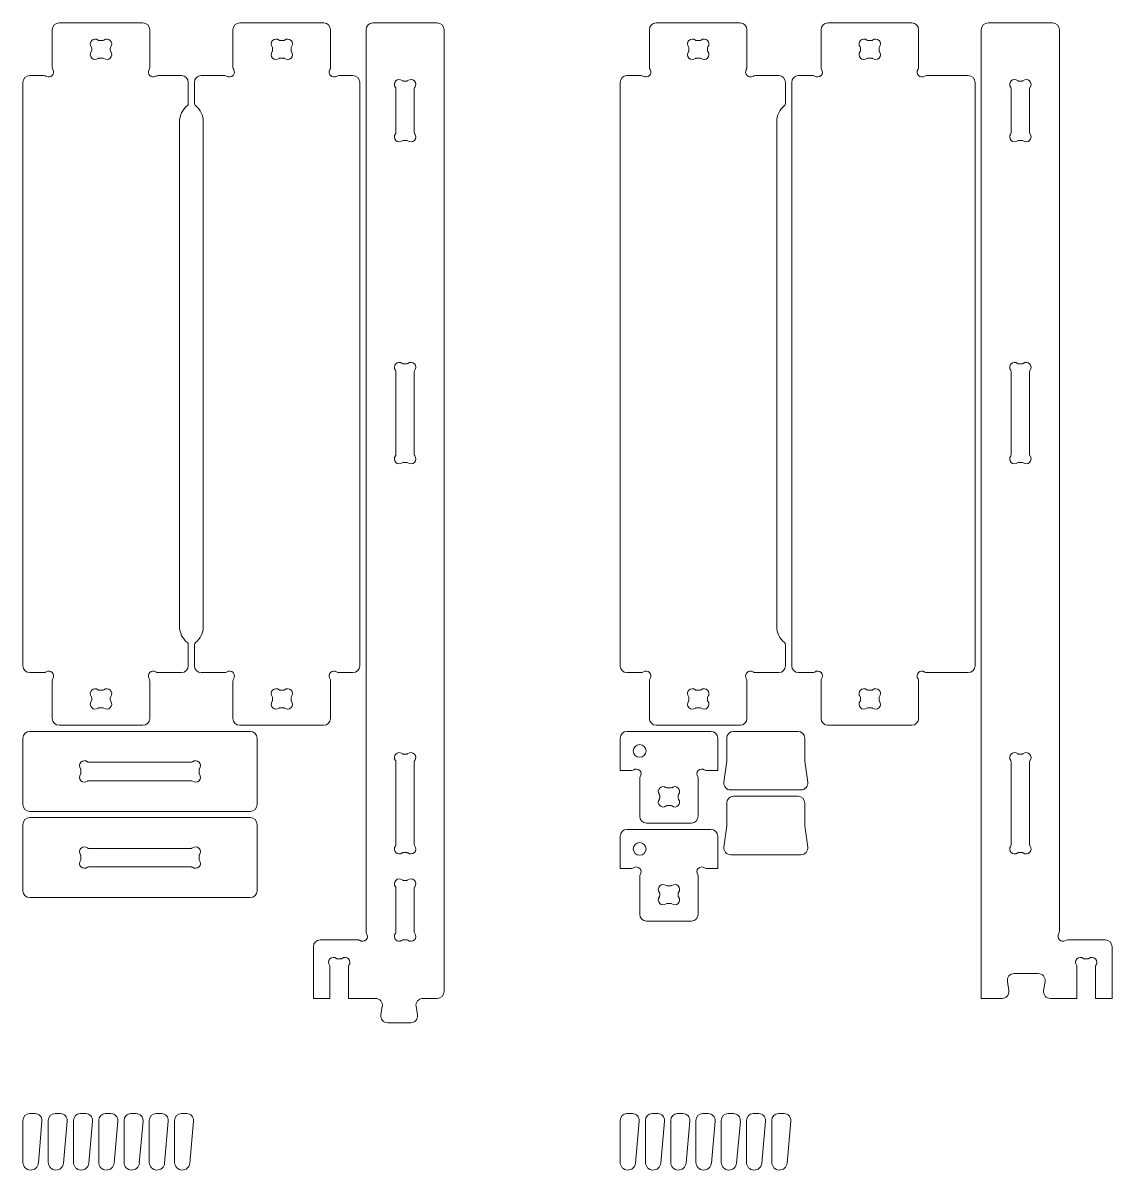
# Model space of a CAD drawing. Header units: millimetres. Extents: x 24 to 2420, y 24 to 1200.
# Drawn here: x 24 to 1141, y 24 to 1200 of the extents above; entities that cross this region are included whole.
import ezdxf

# ---------------------------------------------------------------- set-up
doc = ezdxf.new("R2010")
doc.units = ezdxf.units.MM

msp = doc.modelspace()

# ---------------------------------------------------------------- linework, layer by layer
at = {"color": 7, "linetype": 'Continuous', "lineweight": 15}
for p, q in [((147.4, 1199.9), (61.4, 1199.9)), ((246.7, 1199.9), (332.7, 1199.9)), ((449.1, 1199.9), (383.1, 1199.9)), ((759.6, 1199.9), (673.6, 1199.9)), ((849.5, 1199.9), (935.5, 1199.9)), ((1013.8, 1199.9), (1079.8, 1199.9)), ((54.4, 1192.9), (54.4, 1154.7)), ((154.4, 1154.7), (154.4, 1192.9)), ((239.7, 1154.7), (239.7, 1192.9)), ((339.7, 1192.9), (339.7, 1154.7)), ((376.1, 267.9), (376.1, 1192.9)), ((456.1, 206.9), (456.1, 1192.9)), ((666.6, 1192.9), (666.6, 1154.7)), ((766.6, 1154.7), (766.6, 1192.9)), ((842.5, 1153.9), (842.5, 1192.9)), ((942.5, 1192.9), (942.5, 1153.9)), ((1006.8, 199.9), (1006.8, 1192.9)), ((1086.8, 268.7), (1086.8, 1192.9)), ((106.1, 1181.9), (102.6, 1181.9)), ((288, 1181.9), (291.5, 1181.9)), ((718.4, 1181.9), (714.9, 1181.9)), ((890.7, 1181.9), (894.2, 1181.9)), ((94.9, 1174.2), (94.9, 1171.7)), ((113.9, 1171.7), (113.9, 1174.2)), ((280.2, 1171.7), (280.2, 1174.2)), ((299.2, 1174.2), (299.2, 1171.7)), ((707.1, 1174.2), (707.1, 1171.7)), ((726.1, 1171.7), (726.1, 1174.2)), ((883, 1171.7), (883, 1174.2)), ((902, 1174.2), (902, 1171.7)), ((102.6, 1163.9), (106.1, 1163.9)), ((291.5, 1163.9), (288, 1163.9)), ((714.9, 1163.9), (718.4, 1163.9)), ((894.2, 1163.9), (890.7, 1163.9)), ((45.7, 1145.9), (31.4, 1145.9)), ((186.9, 1145.9), (163.1, 1145.9)), ((207.2, 1145.9), (231, 1145.9)), ((348.5, 1145.9), (362.7, 1145.9)), ((657.9, 1145.9), (643.6, 1145.9)), ((799.1, 1145.9), (775.4, 1145.9)), ((819.5, 1145.9), (834.5, 1145.9)), ((950.5, 1145.9), (993.5, 1145.9)), ((24.4, 1138.9), (24.4, 540.9)), ((193.9, 1117.2), (193.9, 1138.9)), ((200.2, 1117.2), (200.2, 1138.9)), ((369.7, 540.9), (369.7, 1138.9)), ((406.6, 1087.2), (406.6, 1132.7)), ((414.3, 1140.4), (417.8, 1140.4)), ((425.6, 1132.7), (425.6, 1087.2)), ((636.6, 1138.9), (636.6, 540.9)), ((806.1, 1117.2), (806.1, 1138.9)), ((812.5, 1138.9), (812.5, 540.9)), ((1000.5, 540.9), (1000.5, 1138.9)), ((1037.3, 1132.7), (1037.3, 1087.2)), ((1048.6, 1140.4), (1045.1, 1140.4)), ((1056.3, 1087.2), (1056.3, 1132.7)), ((184.9, 581.2), (184.9, 1098.7)), ((209.2, 1098.7), (209.2, 581.2)), ((797.1, 581.2), (797.1, 1098.7)), ((417.8, 1079.4), (414.3, 1079.4)), ((1045.1, 1079.4), (1048.6, 1079.4)), ((414.3, 850.4), (417.8, 850.4)), ((1048.6, 850.4), (1045.1, 850.4)), ((406.6, 757.2), (406.6, 842.7)), ((425.6, 842.7), (425.6, 757.2)), ((1037.3, 842.7), (1037.3, 757.2)), ((1056.3, 757.2), (1056.3, 842.7)), ((417.8, 749.4), (414.3, 749.4)), ((1045.1, 749.4), (1048.6, 749.4)), ((193.9, 562.7), (193.9, 540.9)), ((200.2, 562.7), (200.2, 540.9)), ((806.1, 562.7), (806.1, 540.9)), ((45.7, 533.9), (31.4, 533.9)), ((186.9, 533.9), (163.1, 533.9)), ((207.2, 533.9), (231, 533.9)), ((348.5, 533.9), (362.7, 533.9)), ((657.9, 533.9), (643.6, 533.9)), ((799.1, 533.9), (775.4, 533.9)), ((819.5, 533.9), (834.5, 533.9)), ((950.5, 533.9), (993.5, 533.9)), ((54.4, 486.9), (54.4, 525.2)), ((154.4, 525.2), (154.4, 486.9)), ((239.7, 525.2), (239.7, 486.9)), ((339.7, 486.9), (339.7, 525.2)), ((666.6, 486.9), (666.6, 525.2)), ((766.6, 525.2), (766.6, 486.9)), ((842.5, 525.9), (842.5, 486.9)), ((942.5, 486.9), (942.5, 525.9)), ((94.9, 505.7), (94.9, 508.2)), ((102.6, 515.9), (106.1, 515.9)), ((113.9, 508.2), (113.9, 505.7)), ((280.2, 508.2), (280.2, 505.7)), ((291.5, 515.9), (288, 515.9)), ((299.2, 505.7), (299.2, 508.2)), ((707.1, 505.7), (707.1, 508.2)), ((714.9, 515.9), (718.4, 515.9)), ((726.1, 508.2), (726.1, 505.7)), ((883, 508.2), (883, 505.7)), ((894.2, 515.9), (890.7, 515.9)), ((902, 505.7), (902, 508.2)), ((106.1, 497.9), (102.6, 497.9)), ((288, 497.9), (291.5, 497.9)), ((718.4, 497.9), (714.9, 497.9)), ((890.7, 497.9), (894.2, 497.9)), ((257.4, 473.6), (31.4, 473.6)), ((147.4, 479.9), (61.4, 479.9)), ((246.7, 479.9), (332.7, 479.9)), ((729.6, 473.6), (643.6, 473.6)), ((759.6, 479.9), (673.6, 479.9)), ((818.9, 473.6), (752.9, 473.6)), ((849.5, 479.9), (935.5, 479.9)), ((24.4, 466.6), (24.4, 398.6)), ((264.4, 398.6), (264.4, 466.6)), ((636.6, 466.6), (636.6, 433.6)), ((736.6, 433.6), (736.6, 466.6)), ((745.9, 466.6), (745.9, 444)), ((825.9, 466.6), (825.9, 444)), ((414.3, 450.4), (417.8, 450.4)), ((1048.6, 450.4), (1045.1, 450.4)), ((197.1, 442.1), (91.6, 442.1)), ((406.6, 357.2), (406.6, 442.7)), ((425.6, 442.7), (425.6, 357.2)), ((745.9, 443.1), (743, 421.5)), ((826, 443.1), (828.9, 421.5)), ((1037.3, 442.7), (1037.3, 357.2)), ((1056.3, 357.2), (1056.3, 442.7)), ((83.9, 434.3), (83.9, 430.8)), ((204.9, 430.8), (204.9, 434.3)), ((636.6, 433.6), (648.7, 433.6)), ((656.6, 425.6), (656.6, 386.6)), ((716.6, 386.6), (716.6, 425.6)), ((724.6, 433.6), (736.6, 433.6)), ((91.6, 423.1), (197.1, 423.1)), ((688.4, 415.6), (684.9, 415.6)), ((749.9, 413.6), (821.9, 413.6)), ((677.1, 407.8), (677.1, 405.3)), ((696.1, 405.3), (696.1, 407.8)), ((745.9, 400.2), (745.9, 377.7)), ((818.9, 407.2), (752.9, 407.2)), ((825.9, 400.2), (825.9, 377.7)), ((31.4, 391.6), (257.4, 391.6)), ((684.9, 397.6), (688.4, 397.6)), ((24.4, 378.2), (24.4, 310.2)), ((257.4, 385.2), (31.4, 385.2)), ((264.4, 310.2), (264.4, 378.2)), ((663.6, 379.6), (709.6, 379.6)), ((745.9, 376.8), (743, 355.1)), ((826, 376.8), (828.9, 355.1)), ((636.6, 366.2), (636.6, 333.2)), ((729.6, 373.2), (643.6, 373.2)), ((736.6, 333.2), (736.6, 366.2)), ((197.1, 353.7), (91.6, 353.7)), ((83.9, 346), (83.9, 342.5)), ((204.9, 342.5), (204.9, 346)), ((417.8, 349.4), (414.3, 349.4)), ((749.9, 347.2), (821.9, 347.2)), ((1045.1, 349.4), (1048.6, 349.4)), ((91.6, 334.7), (197.1, 334.7)), ((636.6, 333.2), (648.7, 333.2)), ((724.6, 333.2), (736.6, 333.2)), ((414.3, 320.9), (417.8, 320.9)), ((656.6, 325.2), (656.6, 286.2)), ((716.6, 286.2), (716.6, 325.2)), ((406.6, 267.7), (406.6, 313.2)), ((425.6, 313.2), (425.6, 267.7)), ((677.1, 307.5), (677.1, 305)), ((688.4, 315.2), (684.9, 315.2)), ((696.1, 305), (696.1, 307.5)), ((31.4, 303.2), (257.4, 303.2)), ((684.9, 297.2), (688.4, 297.2)), ((663.6, 279.2), (709.6, 279.2)), ((368.1, 259.9), (329.1, 259.9)), ((417.8, 259.9), (414.3, 259.9)), ((1095.6, 259.9), (1133.8, 259.9)), ((322.1, 252.9), (322.1, 199.9)), ((1140.8, 252.9), (1140.8, 199.9)), ((346.8, 240.4), (350.3, 240.4)), ((1116.1, 240.4), (1112.6, 240.4)), ((339.1, 199.9), (339.1, 232.7)), ((358.1, 232.7), (358.1, 199.9)), ((1040.5, 225.4), (1065.2, 225.4)), ((1104.8, 232.7), (1104.8, 199.9)), ((1123.8, 199.9), (1123.8, 232.7)), ((1035, 208), (1033.5, 217.3)), ((1070.6, 208), (1072.1, 217.3)), ((339.1, 199.9), (322.1, 199.9)), ((385.9, 199.9), (358.1, 199.9)), ((392.8, 191.8), (391.4, 183)), ((427.4, 191.8), (428.8, 183)), ((449.1, 199.9), (434.3, 199.9)), ((1006.8, 199.9), (1028.1, 199.9)), ((1077.6, 199.9), (1104.8, 199.9)), ((1123.8, 199.9), (1140.8, 199.9)), ((421.9, 174.9), (398.3, 174.9)), ((24.4, 74.8), (24.4, 31.8)), ((36.9, 81.8), (31.4, 81.8)), ((40.2, 31.1), (43.9, 74.2)), ((50.3, 74.8), (50.3, 31.8)), ((62.8, 81.8), (57.3, 81.8)), ((66, 31.1), (69.8, 74.2)), ((76.2, 74.8), (76.2, 31.8)), ((88.7, 81.8), (83.2, 81.8)), ((91.9, 31.1), (95.7, 74.2)), ((102.1, 74.8), (102.1, 31.8)), ((114.6, 81.8), (109.1, 81.8)), ((117.8, 31.1), (121.6, 74.2)), ((128, 74.8), (128, 31.8)), ((140.5, 81.8), (135, 81.8)), ((143.7, 31.1), (147.5, 74.2)), ((153.9, 74.8), (153.9, 31.8)), ((166.4, 81.8), (160.9, 81.8)), ((169.6, 31.1), (173.4, 74.2)), ((179.8, 74.8), (179.8, 31.8)), ((192.3, 81.8), (186.8, 81.8)), ((195.5, 31.1), (199.3, 74.2)), ((636.6, 74.8), (636.6, 31.8)), ((649.2, 81.8), (643.6, 81.8)), ((652.4, 31.1), (656.2, 74.2)), ((662.5, 74.8), (662.5, 31.8)), ((675.1, 81.8), (669.5, 81.8)), ((678.3, 31.1), (682.1, 74.2)), ((688.4, 74.8), (688.4, 31.8)), ((701, 81.8), (695.4, 81.8)), ((704.2, 31.1), (708, 74.2)), ((714.3, 74.8), (714.3, 31.8)), ((726.9, 81.8), (721.3, 81.8)), ((730.1, 31.1), (733.9, 74.2)), ((740.2, 74.8), (740.2, 31.8)), ((752.8, 81.8), (747.2, 81.8)), ((756, 31.1), (759.8, 74.2)), ((766.1, 74.8), (766.1, 31.8)), ((778.7, 81.8), (773.1, 81.8)), ((781.9, 31.1), (785.7, 74.2)), ((792, 74.8), (792, 31.8)), ((804.6, 81.8), (799, 81.8)), ((807.8, 31.1), (811.6, 74.2))]:
    msp.add_line(p, q, dxfattribs=at)
for centre in [(656.6, 453.6), (656.6, 353.2)]:
    msp.add_circle(centre, 6.5, dxfattribs=at)
for centre, radius, start, end in [((61.4, 1192.9), 7, 90, 180), ((147.4, 1192.9), 7, 0, 90), ((246.7, 1192.9), 7, 90, 180), ((332.7, 1192.9), 7, 0, 90), ((383.1, 1192.9), 7, 90, 180), ((449.1, 1192.9), 7, 0, 90), ((673.6, 1192.9), 7, 90, 180), ((759.6, 1192.9), 7, 0, 90), ((849.5, 1192.9), 7, 90, 180), ((935.5, 1192.9), 7, 0, 90), ((1013.8, 1192.9), 7, 90, 180), ((1079.8, 1192.9), 7, 0, 90), ((98.4, 1178.4), 5, 51.6871, 218.3129), ((102.6, 1183.7), 1.8, 231.6871, 270), ((106.1, 1183.7), 1.8, 270, 308.3129), ((110.4, 1178.4), 5, 321.6871, 128.3129), ((283.8, 1178.4), 5, 51.6871, 218.3129), ((288, 1183.7), 1.8, 231.6871, 270), ((291.5, 1183.7), 1.8, 270, 308.3129), ((295.7, 1178.4), 5, 321.6871, 128.3129), ((710.7, 1178.4), 5, 51.6871, 218.3129), ((714.9, 1183.7), 1.8, 231.6871, 270), ((718.4, 1183.7), 1.8, 270, 308.3129), ((722.6, 1178.4), 5, 321.6871, 128.3129), ((886.5, 1178.4), 5, 51.6871, 218.3129), ((890.7, 1183.7), 1.8, 231.6871, 270), ((894.2, 1183.7), 1.8, 270, 308.3129), ((898.5, 1178.4), 5, 321.6871, 128.3129), ((98.4, 1167.5), 5, 141.6871, 308.3129), ((93.1, 1174.2), 1.8, 0, 38.3129), ((93.1, 1171.7), 1.8, 321.6871, 0), ((110.4, 1167.5), 5, 231.6871, 38.3129), ((115.7, 1174.2), 1.8, 141.6871, 180), ((115.7, 1171.7), 1.8, 180, 218.3129), ((283.8, 1167.5), 5, 141.6871, 308.3129), ((278.4, 1174.2), 1.8, 0, 38.3129), ((278.4, 1171.7), 1.8, 321.6871, 0), ((295.7, 1167.5), 5, 231.6871, 38.3129), ((301, 1174.2), 1.8, 141.6871, 180), ((301, 1171.7), 1.8, 180, 218.3129), ((710.7, 1167.5), 5, 141.6871, 308.3129), ((705.3, 1174.2), 1.8, 0, 38.3129), ((705.3, 1171.7), 1.8, 321.6871, 0), ((722.6, 1167.5), 5, 231.6871, 38.3129), ((727.9, 1174.2), 1.8, 141.6871, 180), ((727.9, 1171.7), 1.8, 180, 218.3129), ((886.5, 1167.5), 5, 141.6871, 308.3129), ((881.2, 1174.2), 1.8, 0, 38.3129), ((881.2, 1171.7), 1.8, 321.6871, 0), ((898.5, 1167.5), 5, 231.6871, 38.3129), ((903.8, 1174.2), 1.8, 141.6871, 180), ((903.8, 1171.7), 1.8, 180, 218.3129), ((59.4, 1154.7), 5, 180, 211.3997), ((102.6, 1162.1), 1.8, 90, 128.3129), ((106.1, 1162.1), 1.8, 51.6871, 90), ((149.4, 1154.7), 5, 328.6003, 0), ((244.7, 1154.7), 5, 180, 211.3997), ((288, 1162.1), 1.8, 90, 128.3129), ((291.5, 1162.1), 1.8, 51.6871, 90), ((334.7, 1154.7), 5, 328.6003, 0), ((671.6, 1154.7), 5, 180, 211.3997), ((714.9, 1162.1), 1.8, 90, 128.3129), ((718.4, 1162.1), 1.8, 51.6871, 90), ((761.6, 1154.7), 5, 328.6003, 0), ((845, 1153.9), 2.5, 180, 216.4151), ((890.7, 1162.1), 1.8, 90, 128.3129), ((894.2, 1162.1), 1.8, 51.6871, 90), ((940, 1153.9), 2.5, 323.5849, 0), ((31.4, 1138.9), 7, 90, 180), ((45.7, 1140.9), 5, 58.6003, 90), ((50.9, 1149.5), 5, 238.6003, 31.3997), ((157.9, 1149.5), 5, 148.6003, 301.3997), ((163.1, 1140.9), 5, 90, 121.3997), ((186.9, 1138.9), 7, 0, 90), ((207.2, 1138.9), 7, 90, 180), ((231, 1140.9), 5, 58.6003, 90), ((236.2, 1149.5), 5, 238.6003, 31.3997), ((343.3, 1149.5), 5, 148.6003, 301.3997), ((348.5, 1140.9), 5, 90, 121.3997), ((362.7, 1138.9), 7, 0, 90), ((410.1, 1136.9), 5, 51.6871, 218.3129), ((414.3, 1142.2), 1.8, 231.6871, 270), ((417.8, 1142.2), 1.8, 270, 308.3129), ((422.1, 1136.9), 5, 321.6871, 128.3129), ((643.6, 1138.9), 7, 90, 180), ((657.9, 1140.9), 5, 58.6003, 90), ((663.1, 1149.5), 5, 238.6003, 31.3997), ((770.2, 1149.5), 5, 148.6003, 301.3997), ((775.4, 1140.9), 5, 90, 121.3997), ((799.1, 1138.9), 7, 0, 90), ((819.5, 1138.9), 7, 90, 180), ((834.5, 1143.4), 2.5, 53.5849, 90), ((839, 1149.5), 5, 233.5849, 36.4151), ((946, 1149.5), 5, 143.5849, 306.4151), ((950.5, 1143.4), 2.5, 90, 126.4151), ((993.5, 1138.9), 7, 360, 90), ((1040.9, 1136.9), 5, 51.6871, 218.3129), ((1045.1, 1142.2), 1.8, 231.6871, 270), ((1048.6, 1142.2), 1.8, 270, 308.3129), ((1052.8, 1136.9), 5, 321.6871, 128.3129), ((404.8, 1132.7), 1.8, 0, 38.3129), ((427.4, 1132.7), 1.8, 141.6871, 180), ((1035.5, 1132.7), 1.8, 0, 38.3129), ((1058.1, 1132.7), 1.8, 141.6871, 180), ((205.9, 1098.7), 21, 128.0989, 180), ((191.4, 1117.2), 2.5, 308.0989, 0), ((202.7, 1117.2), 2.5, 180, 231.9011), ((188.2, 1098.7), 21, 0, 51.9011), ((818.1, 1098.7), 21, 128.0989, 180), ((803.6, 1117.2), 2.5, 308.0989, 0), ((410.1, 1083), 5, 141.6871, 308.3129), ((404.8, 1087.2), 1.8, 321.6871, 0), ((422.1, 1083), 5, 231.6871, 38.3129), ((427.4, 1087.2), 1.8, 180, 218.3129), ((1040.9, 1083), 5, 141.6871, 308.3129), ((1035.5, 1087.2), 1.8, 321.6871, 0), ((1052.8, 1083), 5, 231.6871, 38.3129), ((1058.1, 1087.2), 1.8, 180, 218.3129), ((414.3, 1077.6), 1.8, 90, 128.3129), ((417.8, 1077.6), 1.8, 51.6871, 90), ((1045.1, 1077.6), 1.8, 90, 128.3129), ((1048.6, 1077.6), 1.8, 51.6871, 90), ((410.1, 846.9), 5, 51.6871, 218.3129), ((414.3, 852.2), 1.8, 231.6871, 270), ((417.8, 852.2), 1.8, 270, 308.3129), ((422.1, 846.9), 5, 321.6871, 128.3129), ((1040.9, 846.9), 5, 51.6871, 218.3129), ((1045.1, 852.2), 1.8, 231.6871, 270), ((1048.6, 852.2), 1.8, 270, 308.3129), ((1052.8, 846.9), 5, 321.6871, 128.3129), ((404.8, 842.7), 1.8, 0, 38.3129), ((427.4, 842.7), 1.8, 141.6871, 180), ((1035.5, 842.7), 1.8, 0, 38.3129), ((1058.1, 842.7), 1.8, 141.6871, 180), ((410.1, 753), 5, 141.6871, 308.3129), ((404.8, 757.2), 1.8, 321.6871, 0), ((422.1, 753), 5, 231.6871, 38.3129), ((427.4, 757.2), 1.8, 180, 218.3129), ((1040.9, 753), 5, 141.6871, 308.3129), ((1035.5, 757.2), 1.8, 321.6871, 0), ((1052.8, 753), 5, 231.6871, 38.3129), ((1058.1, 757.2), 1.8, 180, 218.3129), ((414.3, 747.6), 1.8, 90, 128.3129), ((417.8, 747.6), 1.8, 51.6871, 90), ((1045.1, 747.6), 1.8, 90, 128.3129), ((1048.6, 747.6), 1.8, 51.6871, 90), ((205.9, 581.2), 21, 180, 231.9011), ((188.2, 581.2), 21, 308.0989, 0), ((818.1, 581.2), 21, 180, 231.9011), ((191.4, 562.7), 2.5, 0, 51.9011), ((202.7, 562.7), 2.5, 128.0989, 180), ((803.6, 562.7), 2.5, 0, 51.9011), ((31.4, 540.9), 7, 180, 270), ((45.7, 538.9), 5, 270, 301.3997), ((50.9, 530.4), 5, 328.6003, 121.3997), ((157.9, 530.4), 5, 58.6003, 211.3997), ((163.1, 538.9), 5, 238.6003, 270), ((186.9, 540.9), 7, 270, 0), ((207.2, 540.9), 7, 180, 270), ((231, 538.9), 5, 270, 301.3997), ((236.2, 530.4), 5, 328.6003, 121.3997), ((343.3, 530.4), 5, 58.6003, 211.3997), ((348.5, 538.9), 5, 238.6003, 270), ((362.7, 540.9), 7, 270, 0), ((643.6, 540.9), 7, 180, 270), ((657.9, 538.9), 5, 270, 301.3997), ((663.1, 530.4), 5, 328.6003, 121.3997), ((770.2, 530.4), 5, 58.6003, 211.3997), ((775.4, 538.9), 5, 238.6003, 270), ((799.1, 540.9), 7, 270, 0), ((819.5, 540.9), 7, 180, 270), ((834.5, 536.4), 2.5, 270, 306.4151), ((839, 530.4), 5, 323.5849, 126.4151), ((946, 530.4), 5, 53.5849, 216.4151), ((950.5, 536.4), 2.5, 233.5849, 270), ((993.5, 540.9), 7, 270, 0), ((59.4, 525.2), 5, 148.6003, 180), ((149.4, 525.2), 5, 0, 31.3997), ((244.7, 525.2), 5, 148.6003, 180), ((334.7, 525.2), 5, 0, 31.3997), ((671.6, 525.2), 5, 148.6003, 180), ((761.6, 525.2), 5, 0, 31.3997), ((845, 525.9), 2.5, 143.5849, 180), ((940, 525.9), 2.5, 0, 36.4151), ((98.4, 512.4), 5, 51.6871, 218.3129), ((93.1, 508.2), 1.8, 0, 38.3129), ((102.6, 517.7), 1.8, 231.6871, 270), ((106.1, 517.7), 1.8, 270, 308.3129), ((110.4, 512.4), 5, 321.6871, 128.3129), ((115.7, 508.2), 1.8, 141.6871, 180), ((283.8, 512.4), 5, 51.6871, 218.3129), ((278.4, 508.2), 1.8, 0, 38.3129), ((288, 517.7), 1.8, 231.6871, 270), ((291.5, 517.7), 1.8, 270, 308.3129), ((295.7, 512.4), 5, 321.6871, 128.3129), ((301, 508.2), 1.8, 141.6871, 180), ((710.7, 512.4), 5, 51.6871, 218.3129), ((705.3, 508.2), 1.8, 0, 38.3129), ((714.9, 517.7), 1.8, 231.6871, 270), ((718.4, 517.7), 1.8, 270, 308.3129), ((722.6, 512.4), 5, 321.6871, 128.3129), ((727.9, 508.2), 1.8, 141.6871, 180), ((886.5, 512.4), 5, 51.6871, 218.3129), ((881.2, 508.2), 1.8, 0, 38.3129), ((890.7, 517.7), 1.8, 231.6871, 270), ((894.2, 517.7), 1.8, 270, 308.3129), ((898.5, 512.4), 5, 321.6871, 128.3129), ((903.8, 508.2), 1.8, 141.6871, 180), ((98.4, 501.5), 5, 141.6871, 308.3129), ((93.1, 505.7), 1.8, 321.6871, 0), ((102.6, 496.1), 1.8, 90, 128.3129), ((106.1, 496.1), 1.8, 51.6871, 90), ((110.4, 501.5), 5, 231.6871, 38.3129), ((115.7, 505.7), 1.8, 180, 218.3129), ((283.8, 501.5), 5, 141.6871, 308.3129), ((278.4, 505.7), 1.8, 321.6871, 0), ((288, 496.1), 1.8, 90, 128.3129), ((291.5, 496.1), 1.8, 51.6871, 90), ((295.7, 501.5), 5, 231.6871, 38.3129), ((301, 505.7), 1.8, 180, 218.3129), ((710.7, 501.5), 5, 141.6871, 308.3129), ((705.3, 505.7), 1.8, 321.6871, 0), ((714.9, 496.1), 1.8, 90, 128.3129), ((718.4, 496.1), 1.8, 51.6871, 90), ((722.6, 501.5), 5, 231.6871, 38.3129), ((727.9, 505.7), 1.8, 180, 218.3129), ((886.5, 501.5), 5, 141.6871, 308.3129), ((881.2, 505.7), 1.8, 321.6871, 0), ((890.7, 496.1), 1.8, 90, 128.3129), ((894.2, 496.1), 1.8, 51.6871, 90), ((898.5, 501.5), 5, 231.6871, 38.3129), ((903.8, 505.7), 1.8, 180, 218.3129), ((61.4, 486.9), 7, 180, 270), ((147.4, 486.9), 7, 270, 0), ((246.7, 486.9), 7, 180, 270), ((332.7, 486.9), 7, 270, 0), ((673.6, 486.9), 7, 180, 270), ((759.6, 486.9), 7, 270, 0), ((849.5, 486.9), 7, 180, 270), ((935.5, 486.9), 7, 270, 0), ((31.4, 466.6), 7, 90, 180), ((257.4, 466.6), 7, 0, 90), ((643.6, 466.6), 7, 90, 180), ((729.6, 466.6), 7, 0, 90), ((752.9, 466.6), 7, 90, 180), ((818.9, 466.6), 7, 0, 90), ((410.1, 446.9), 5, 51.6871, 218.3129), ((414.3, 452.2), 1.8, 231.6871, 270), ((417.8, 452.2), 1.8, 270, 308.3129), ((422.1, 446.9), 5, 321.6871, 128.3129), ((1040.9, 446.9), 5, 51.6871, 218.3129), ((1045.1, 452.2), 1.8, 231.6871, 270), ((1048.6, 452.2), 1.8, 270, 308.3129), ((1052.8, 446.9), 5, 321.6871, 128.3129), ((87.4, 438.5), 5, 51.6871, 218.3129), ((82.1, 434.3), 1.8, 0, 38.3129), ((91.6, 443.9), 1.8, 231.6871, 270), ((197.1, 443.9), 1.8, 270, 308.3129), ((201.4, 438.5), 5, 321.6871, 128.3129), ((206.7, 434.3), 1.8, 141.6871, 180), ((404.8, 442.7), 1.8, 0, 38.3129), ((427.4, 442.7), 1.8, 141.6871, 180), ((738.9, 444), 7, 352.4054, 0), ((832.9, 444), 7, 180, 187.5946), ((1035.5, 442.7), 1.8, 0, 38.3129), ((1058.1, 442.7), 1.8, 141.6871, 180), ((87.4, 426.6), 5, 141.6871, 308.3129), ((82.1, 430.8), 1.8, 321.6871, 0), ((201.4, 426.6), 5, 231.6871, 38.3129), ((206.7, 430.8), 1.8, 180, 218.3129), ((648.7, 436.1), 2.5, 270, 306.4151), ((653.1, 430), 5, 323.5849, 126.4151), ((659.1, 425.6), 2.5, 143.5849, 180), ((720.2, 430), 5, 53.5849, 216.4151), ((714.1, 425.6), 2.5, 0, 36.4151), ((724.6, 436.1), 2.5, 233.5849, 270), ((91.6, 421.3), 1.8, 90, 128.3129), ((197.1, 421.3), 1.8, 51.6871, 90), ((680.7, 412), 5, 51.6871, 218.3129), ((684.9, 417.4), 1.8, 231.6871, 270), ((688.4, 417.4), 1.8, 270, 308.3129), ((692.6, 412), 5, 321.6871, 128.3129), ((749.9, 420.6), 7, 172.4054, 270), ((821.9, 420.6), 7, 270, 7.5946), ((680.7, 401.1), 5, 141.6871, 308.3129), ((675.3, 407.8), 1.8, 0, 38.3129), ((675.3, 405.3), 1.8, 321.6871, 0), ((692.6, 401.1), 5, 231.6871, 38.3129), ((697.9, 407.8), 1.8, 141.6871, 180), ((697.9, 405.3), 1.8, 180, 218.3129), ((752.9, 400.2), 7, 90, 180), ((818.9, 400.2), 7, 0, 90), ((31.4, 398.6), 7, 180, 270), ((257.4, 398.6), 7, 270, 0), ((684.9, 395.8), 1.8, 90, 128.3129), ((688.4, 395.8), 1.8, 51.6871, 90), ((31.4, 378.2), 7, 90, 180), ((257.4, 378.2), 7, 0, 90), ((663.6, 386.6), 7, 180, 270), ((709.6, 386.6), 7, 270, 0), ((738.9, 377.7), 7, 352.4054, 0), ((832.9, 377.7), 7, 180, 187.5946), ((643.6, 366.2), 7, 90, 180), ((729.6, 366.2), 7, 0, 90), ((87.4, 350.2), 5, 51.6871, 218.3129), ((91.6, 355.5), 1.8, 231.6871, 270), ((197.1, 355.5), 1.8, 270, 308.3129), ((201.4, 350.2), 5, 321.6871, 128.3129), ((410.1, 353), 5, 141.6871, 308.3129), ((404.8, 357.2), 1.8, 321.6871, 0), ((422.1, 353), 5, 231.6871, 38.3129), ((427.4, 357.2), 1.8, 180, 218.3129), ((749.9, 354.2), 7, 172.4054, 270), ((821.9, 354.2), 7, 270, 7.5946), ((1040.9, 353), 5, 141.6871, 308.3129), ((1035.5, 357.2), 1.8, 321.6871, 0), ((1052.8, 353), 5, 231.6871, 38.3129), ((1058.1, 357.2), 1.8, 180, 218.3129), ((87.4, 338.3), 5, 141.6871, 308.3129), ((82.1, 346), 1.8, 0, 38.3129), ((82.1, 342.5), 1.8, 321.6871, 0), ((201.4, 338.3), 5, 231.6871, 38.3129), ((206.7, 346), 1.8, 141.6871, 180), ((206.7, 342.5), 1.8, 180, 218.3129), ((414.3, 347.6), 1.8, 90, 128.3129), ((417.8, 347.6), 1.8, 51.6871, 90), ((1045.1, 347.6), 1.8, 90, 128.3129), ((1048.6, 347.6), 1.8, 51.6871, 90), ((91.6, 332.9), 1.8, 90, 128.3129), ((197.1, 332.9), 1.8, 51.6871, 90), ((648.7, 335.7), 2.5, 270, 306.4151), ((653.1, 329.7), 5, 323.5849, 126.4151), ((720.2, 329.7), 5, 53.5849, 216.4151), ((724.6, 335.7), 2.5, 233.5849, 270), ((410.1, 317.4), 5, 51.6871, 218.3129), ((414.3, 322.7), 1.8, 231.6871, 270), ((417.8, 322.7), 1.8, 270, 308.3129), ((422.1, 317.4), 5, 321.6871, 128.3129), ((659.1, 325.2), 2.5, 143.5849, 180), ((714.1, 325.2), 2.5, 0, 36.4151), ((31.4, 310.2), 7, 180, 270), ((257.4, 310.2), 7, 270, 0), ((404.8, 313.2), 1.8, 0, 38.3129), ((427.4, 313.2), 1.8, 141.6871, 180), ((680.7, 311.7), 5, 51.6871, 218.3129), ((675.3, 307.5), 1.8, 0, 38.3129), ((684.9, 317), 1.8, 231.6871, 270), ((688.4, 317), 1.8, 270, 308.3129), ((692.6, 311.7), 5, 321.6871, 128.3129), ((697.9, 307.5), 1.8, 141.6871, 180), ((680.7, 300.8), 5, 141.6871, 308.3129), ((675.3, 305), 1.8, 321.6871, 0), ((684.9, 295.4), 1.8, 90, 128.3129), ((688.4, 295.4), 1.8, 51.6871, 90), ((692.6, 300.8), 5, 231.6871, 38.3129), ((697.9, 305), 1.8, 180, 218.3129), ((663.6, 286.2), 7, 180, 270), ((709.6, 286.2), 7, 270, 0), ((329.1, 252.9), 7, 90, 180), ((368.1, 257.4), 2.5, 53.5849, 90), ((372.6, 263.5), 5, 233.5849, 36.4151), ((378.6, 267.9), 2.5, 180, 216.4151), ((410.1, 263.5), 5, 141.6871, 308.3129), ((404.8, 267.7), 1.8, 321.6871, 0), ((414.3, 258.1), 1.8, 90, 128.3129), ((417.8, 258.1), 1.8, 51.6871, 90), ((422.1, 263.5), 5, 231.6871, 38.3129), ((427.4, 267.7), 1.8, 180, 218.3129), ((1090.4, 263.5), 5, 148.6003, 301.3997), ((1081.8, 268.7), 5, 328.6003, 0), ((1095.6, 254.9), 5, 90, 121.3997), ((1133.8, 252.9), 7, 0, 90), ((342.6, 236.9), 5, 51.6871, 218.3129), ((346.8, 242.2), 1.8, 231.6871, 270), ((350.3, 242.2), 1.8, 270, 308.3129), ((354.6, 236.9), 5, 321.6871, 128.3129), ((1108.4, 236.9), 5, 51.6871, 218.3129), ((1112.6, 242.2), 1.8, 231.6871, 270), ((1116.1, 242.2), 1.8, 270, 308.3129), ((1120.3, 236.9), 5, 321.6871, 128.3129), ((337.3, 232.7), 1.8, 0, 38.3129), ((359.9, 232.7), 1.8, 141.6871, 180), ((1040.5, 218.4), 7, 90, 189.0903), ((1065.2, 218.4), 7, 350.9097, 90), ((1103, 232.7), 1.8, 0, 38.3129), ((1125.6, 232.7), 1.8, 141.6871, 180), ((449.1, 206.9), 7, 270, 0), ((1028.1, 206.9), 7, 270, 9.0903), ((1077.6, 206.9), 7, 170.9097, 270), ((385.9, 192.9), 7, 350.9097, 90), ((434.3, 192.9), 7, 90, 189.0903), ((398.3, 181.9), 7, 170.9097, 270), ((421.9, 181.9), 7, 270, 9.0903), ((31.4, 74.8), 7, 90, 180), ((36.9, 74.8), 7, 355, 90), ((57.3, 74.8), 7, 90, 180), ((62.8, 74.8), 7, 355, 90), ((83.2, 74.8), 7, 90, 180), ((88.7, 74.8), 7, 355, 90), ((109.1, 74.8), 7, 90, 180), ((114.6, 74.8), 7, 355, 90), ((135, 74.8), 7, 90, 180), ((140.5, 74.8), 7, 355, 90), ((160.9, 74.8), 7, 90, 180), ((166.4, 74.8), 7, 355, 90), ((186.8, 74.8), 7, 90, 180), ((192.3, 74.8), 7, 355, 90), ((643.6, 74.8), 7, 90, 180), ((649.2, 74.8), 7, 355, 90), ((669.5, 74.8), 7, 90, 180), ((675.1, 74.8), 7, 355, 90), ((695.4, 74.8), 7, 90, 180), ((701, 74.8), 7, 355, 90), ((721.3, 74.8), 7, 90, 180), ((726.9, 74.8), 7, 355, 90), ((747.2, 74.8), 7, 90, 180), ((752.8, 74.8), 7, 355, 90), ((773.1, 74.8), 7, 90, 180), ((778.7, 74.8), 7, 355, 90), ((799, 74.8), 7, 90, 180), ((804.6, 74.8), 7, 355, 90), ((32.3, 31.8), 7.89, 180, 355), ((58.2, 31.8), 7.89, 180, 355), ((84.1, 31.8), 7.89, 180, 355), ((110, 31.8), 7.89, 180, 355), ((135.9, 31.8), 7.89, 180, 355), ((161.8, 31.8), 7.89, 180, 355), ((187.7, 31.8), 7.89, 180, 355), ((644.5, 31.8), 7.89, 180, 355), ((670.4, 31.8), 7.89, 180, 355), ((696.3, 31.8), 7.89, 180, 355), ((722.2, 31.8), 7.89, 180, 355), ((748.1, 31.8), 7.89, 180, 355), ((774, 31.8), 7.89, 180, 355), ((799.9, 31.8), 7.89, 180, 355)]:
    msp.add_arc(centre, radius, start, end, dxfattribs=at)

doc.saveas('drawing.dxf')
